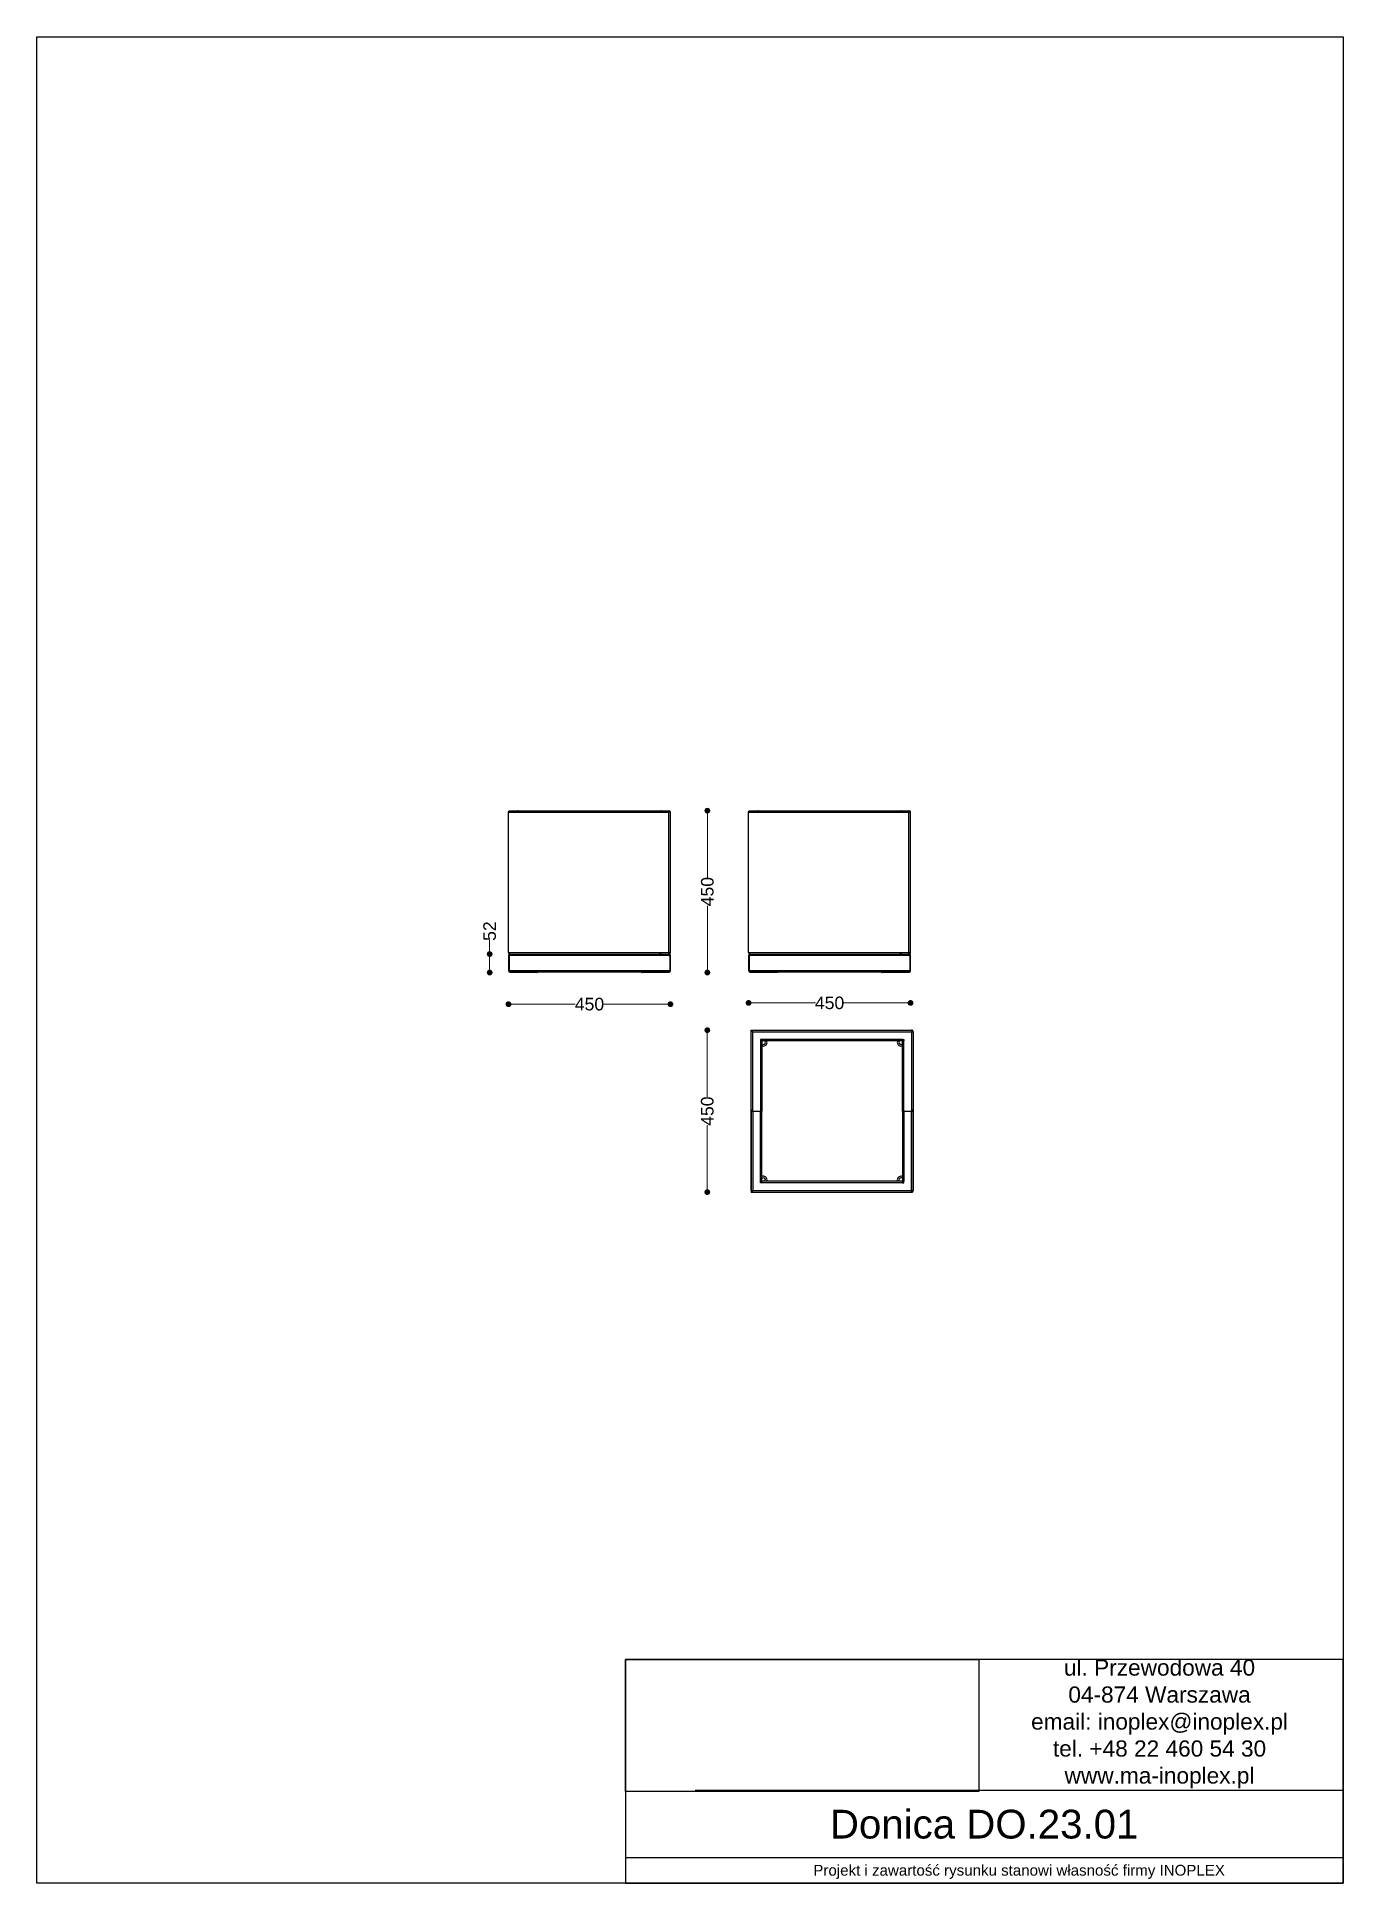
# Model space of a CAD drawing. Header units: millimetres. Extents: x 10366 to 13995, y 24552 to 29685.
import ezdxf

# ---------------------------------------------------------------- set-up
doc = ezdxf.new("R2010")
doc.units = ezdxf.units.MM
doc.header["$LTSCALE"] = 3
doc.layers.add('Default', color=7, linetype='Continuous')
doc.styles.get("Standard").update_dxf_attribs({"font": 'arial.ttf'})
doc.dimstyles.new('MATEUSZ', dxfattribs={"dimtxt": 35, "dimasz": 16, "dimexe": 0.18, "dimexo": 0.0625, "dimgap": 0.09, "dimtad": 0, "dimdec": 0, "dimdsep": 46, "dimtxsty": 'Standard', "dimblk": 'DOT', "dimcen": 0.09, "dimse1": 1, "dimse2": 1, "dimadec": 0, "dimazin": 0, "dimtfac": 1, "dimtdec": 0, "dimtofl": 0, "dimtmove": 0, "dimatfit": 3, "dimfxl": 1, "dimtolj": 1, "dimtzin": 0, "dimlwd": 9, "dimlwe": 9, "dimarcsym": 0})
picture_1 = doc.add_image_def('image1.jpg', size_in_pixel=(1896, 709))

# ---------------------------------------------------------------- blocks, each defined once
blk = doc.blocks.new('_Dot')
at = {"color": 0, "linetype": 'ByBlock', "lineweight": -2}
blk.add_line((-0.5, 0), (-1, 0), dxfattribs=at)
at = {"color": 0, "linetype": 'ByBlock', "const_width": 0.5}
blk.add_lwpolyline([(-0.25, 0, 1), (0.25, 0, 1)], format="xyb", close=True, dxfattribs=at)
blk = doc.blocks.new('*D29')
at = {"color": 0, "lineweight": 9, "transparency": 16777216}
for p, q in [((11692.3, 26995.7), (11861.9, 26995.7)), ((12110.3, 26995.7), (11940.7, 26995.7))]:
    blk.add_line(p, q, dxfattribs=at)
at = {"layer": 'Defpoints', "color": 0, "transparency": 16777216}
for p in [(11676.3, 27131), (12126.3, 27131), (12126.3, 26995.7)]:
    blk.add_point(p, dxfattribs=at)
at = {"color": 0, "lineweight": 9, "transparency": 16777216, "xscale": 16, "yscale": 16, "zscale": 16, "rotation": 180}
blk.add_blockref('_Dot', (11676.3, 26995.7), dxfattribs=at)
at = {"color": 0, "lineweight": 9, "transparency": 16777216, "xscale": 16, "yscale": 16, "zscale": 16}
blk.add_blockref('_Dot', (12126.3, 26995.7), dxfattribs=at)
at = {"color": 0, "transparency": 16777216, "insert": (11901.3, 26995.7), "char_height": 35, "attachment_point": 5}
blk.add_mtext('\\A1;450', dxfattribs=at)
blk = doc.blocks.new('*D30')
at = {"color": 0, "lineweight": 9, "transparency": 16777216}
for p, q in [((12228.8, 27517.6), (12228.8, 27348)), ((12228.8, 27099.6), (12228.8, 27269.2))]:
    blk.add_line(p, q, dxfattribs=at)
at = {"layer": 'Defpoints', "color": 0, "transparency": 16777216}
for p in [(12121.8, 27533.6), (12228.8, 27533.6), (12121, 27083.6)]:
    blk.add_point(p, dxfattribs=at)
at = {"color": 0, "lineweight": 9, "transparency": 16777216, "xscale": 16, "yscale": 16, "zscale": 16}
for p, rotation in [((12228.8, 27533.6), 90), ((12228.8, 27083.6), 270)]:
    blk.add_blockref('_Dot', p, dxfattribs=dict(at, rotation=rotation))
at = {"color": 0, "transparency": 16777216, "insert": (12228.8, 27308.6), "char_height": 35, "attachment_point": 5, "rotation": 90}
blk.add_mtext('\\A1;450', dxfattribs=at)
blk = doc.blocks.new('*D31')
at = {"color": 0, "lineweight": 9, "transparency": 16777216}
for p, q in [((12359.4, 26999.2), (12529, 26999.2)), ((12777.4, 26999.2), (12607.8, 26999.2))]:
    blk.add_line(p, q, dxfattribs=at)
at = {"layer": 'Defpoints', "color": 0, "transparency": 16777216}
for p in [(12343.4, 27089.2), (12793.4, 27089.2), (12793.4, 26999.2)]:
    blk.add_point(p, dxfattribs=at)
at = {"color": 0, "lineweight": 9, "transparency": 16777216, "xscale": 16, "yscale": 16, "zscale": 16, "rotation": 180}
blk.add_blockref('_Dot', (12343.4, 26999.2), dxfattribs=at)
at = {"color": 0, "lineweight": 9, "transparency": 16777216, "xscale": 16, "yscale": 16, "zscale": 16}
blk.add_blockref('_Dot', (12793.4, 26999.2), dxfattribs=at)
at = {"color": 0, "transparency": 16777216, "insert": (12568.4, 26999.2), "char_height": 35, "attachment_point": 5}
blk.add_mtext('\\A1;450', dxfattribs=at)
blk = doc.blocks.new('*D32')
at = {"color": 0, "lineweight": 9, "transparency": 16777216}
for p, q in [((12228.7, 26907.4), (12228.7, 26737.8)), ((12228.7, 26489.4), (12228.7, 26659))]:
    blk.add_line(p, q, dxfattribs=at)
at = {"layer": 'Defpoints', "color": 0, "transparency": 16777216}
for p in [(12350.6, 26923.4), (12228.7, 26473.4), (12350.6, 26473.4)]:
    blk.add_point(p, dxfattribs=at)
at = {"color": 0, "lineweight": 9, "transparency": 16777216, "xscale": 16, "yscale": 16, "zscale": 16}
for p, rotation in [((12228.7, 26923.4), 90), ((12228.7, 26473.4), 270)]:
    blk.add_blockref('_Dot', p, dxfattribs=dict(at, rotation=rotation))
at = {"color": 0, "transparency": 16777216, "insert": (12228.7, 26698.4), "char_height": 35, "attachment_point": 5, "rotation": 90}
blk.add_mtext('\\A1;450', dxfattribs=at)
blk = doc.blocks.new('*D33')
at = {"color": 0, "lineweight": 9, "transparency": 16777216}
for p, q in [((11624, 27135.1), (11624, 27173.8)), ((11624, 27099.6), (11624, 27119.1))]:
    blk.add_line(p, q, dxfattribs=at)
at = {"layer": 'Defpoints', "color": 0, "transparency": 16777216}
for p in [(11624, 27135.1), (11680.5, 27135.1), (11681.3, 27083.6)]:
    blk.add_point(p, dxfattribs=at)
at = {"color": 0, "lineweight": 9, "transparency": 16777216, "xscale": 16, "yscale": 16, "zscale": 16}
for p, rotation in [((11624, 27135.1), 90), ((11624, 27083.6), 270)]:
    blk.add_blockref('_Dot', p, dxfattribs=dict(at, rotation=rotation))
at = {"color": 0, "transparency": 16777216, "insert": (11624, 27198.8), "char_height": 35, "attachment_point": 5, "rotation": 90}
blk.add_mtext('\\A1;52', dxfattribs=at)

msp = doc.modelspace()

# ---------------------------------------------------------------- linework, layer by layer
for p, q in [((13995, 24809.6), (12194.9, 24809.6)), ((13994.7, 24623), (12001.1, 24623))]:
    msp.add_line(p, q)
for points in [[(10366.2, 24552.5), (10366.2, 29684.6), (13995, 29684.6), (13995, 24552.5)], [(12001.1, 24552.5), (13995, 24552.5), (13995, 25174.2), (12001.1, 25174.2)]]:
    msp.add_lwpolyline(points, close=True)
at = {"layer": 'Default'}
for p, q in [((11676.3, 27139.6), (11676.3, 27529.1)), ((11676.3, 27529.1), (12121.8, 27529.1)), ((11680.8, 27533.6), (12121.8, 27533.6)), ((12121.8, 27139.6), (12121.8, 27529.1)), ((12126.3, 27139.6), (12126.3, 27529.1)), ((12343.4, 27139.6), (12343.4, 27529.1)), ((12343.4, 27529.1), (12788.9, 27529.1)), ((12347.9, 27533.6), (12788.9, 27533.6)), ((12788.9, 27139.6), (12788.9, 27529.1)), ((12793.4, 27139.6), (12793.4, 27529.1)), ((11676.3, 27139.6), (12121.8, 27139.6)), ((11677.8, 27131), (11676.3, 27131)), ((11676.3, 27131), (11676.3, 27089.2)), ((11677.8, 27131), (11677.8, 27089.2)), ((11678, 27131), (11680.5, 27131)), ((11678, 27089.2), (11678, 27131)), ((11680.5, 27135.1), (12096, 27135.1)), ((12122.2, 27131), (11680.5, 27131)), ((12096, 27135.1), (12101.7, 27135.1)), ((12101.7, 27135.1), (12122.2, 27135.1)), ((12122.2, 27131), (12124.6, 27131)), ((12124.6, 27131), (12124.6, 27089.2)), ((12124.8, 27131), (12126.3, 27131)), ((12124.8, 27131), (12124.8, 27089.2)), ((12126.3, 27089.2), (12126.3, 27131)), ((12343.4, 27139.6), (12788.9, 27139.6)), ((12344.9, 27131), (12343.4, 27131)), ((12343.4, 27131), (12343.4, 27089.2)), ((12344.9, 27131), (12344.9, 27089.2)), ((12345.1, 27131), (12347.5, 27131)), ((12345.1, 27089.2), (12345.1, 27131)), ((12347.5, 27135.1), (12763, 27135.1)), ((12789.3, 27131), (12347.5, 27131)), ((12763, 27135.1), (12768.7, 27135.1)), ((12768.7, 27135.1), (12789.3, 27135.1)), ((12789.3, 27131), (12791.7, 27131)), ((12791.7, 27131), (12791.7, 27089.2)), ((12791.9, 27131), (12793.4, 27131)), ((12791.9, 27131), (12791.9, 27089.2)), ((12793.4, 27089.2), (12793.4, 27131)), ((11676.3, 27089.2), (11677.8, 27089.2)), ((11678, 27089.2), (12124.6, 27089.2)), ((11680.5, 27085.1), (11682.4, 27085.1)), ((11682.5, 27085.1), (11680.7, 27085.1)), ((12122, 27085.1), (11680.7, 27085.1)), ((11681.3, 27085.1), (11681.3, 27083.6)), ((11684.3, 27085.1), (11684.3, 27083.6)), ((11754.1, 27083.6), (11684.3, 27083.6)), ((11754.1, 27085.1), (11754.1, 27083.6)), ((11757.1, 27085.1), (11757.1, 27083.6)), ((12045.6, 27083.6), (12045.6, 27085.1)), ((12048.6, 27085.1), (12048.6, 27083.6)), ((12118.3, 27083.6), (12048.6, 27083.6)), ((12118.3, 27085.1), (12118.3, 27083.6)), ((12122, 27085.1), (12120, 27085.1)), ((12120.4, 27085.1), (12122.2, 27085.1)), ((12121.3, 27085.1), (12121.3, 27083.6)), ((12124.8, 27089.2), (12126.3, 27089.2)), ((12343.4, 27089.2), (12344.9, 27089.2)), ((12345.1, 27089.2), (12791.7, 27089.2)), ((12347.5, 27085.1), (12349.5, 27085.1)), ((12349.6, 27085.1), (12347.7, 27085.1)), ((12789, 27085.1), (12347.7, 27085.1)), ((12348.4, 27085.1), (12348.4, 27083.6)), ((12351.4, 27085.1), (12351.4, 27083.6)), ((12421.1, 27083.6), (12351.4, 27083.6)), ((12421.1, 27085.1), (12421.1, 27083.6)), ((12424.1, 27085.1), (12424.1, 27083.6)), ((12712.6, 27083.6), (12712.6, 27085.1)), ((12715.6, 27085.1), (12715.6, 27083.6)), ((12785.4, 27083.6), (12715.6, 27083.6)), ((12785.4, 27085.1), (12785.4, 27083.6)), ((12789, 27085.1), (12787, 27085.1)), ((12787.4, 27085.1), (12789.3, 27085.1)), ((12788.4, 27085.1), (12788.4, 27083.6)), ((12791.9, 27089.2), (12793.4, 27089.2)), ((12350.6, 26923.4), (12796.1, 26923.4)), ((12350.6, 26702.9), (12350.6, 26923.4)), ((12350.6, 26477.6), (12350.6, 26919.3)), ((12355.1, 26698.4), (12355.1, 26918.9)), ((12355.1, 26918.9), (12796.1, 26918.9)), ((12380.6, 26897.9), (12376.1, 26897.9)), ((12376.1, 26897.9), (12376.1, 26893.4)), ((12376.1, 26893.4), (12376.1, 26698.4)), ((12770.6, 26897.9), (12380.6, 26897.9)), ((12380.6, 26893.4), (12380.6, 26698.4)), ((12770.6, 26893.4), (12380.6, 26893.4)), ((12770.6, 26897.9), (12775.1, 26897.9)), ((12770.6, 26698.4), (12770.6, 26893.4)), ((12775.1, 26897.9), (12775.1, 26893.4)), ((12775.1, 26698.4), (12775.1, 26893.4)), ((12796.1, 26918.9), (12796.1, 26698.4)), ((12798.9, 26923.4), (12796.4, 26923.4)), ((12798.9, 26921.9), (12798.9, 26923.4)), ((12799.1, 26921.7), (12800.6, 26921.7)), ((12800.6, 26919.3), (12800.6, 26921.7)), ((12800.6, 26919.3), (12800.6, 26477.6)), ((12800.6, 26918.9), (12800.6, 26702.9)), ((12350.6, 26693.9), (12350.6, 26473.4)), ((12355.1, 26698.4), (12376.1, 26698.4)), ((12355.1, 26698.4), (12376.1, 26698.4)), ((12355.1, 26698.4), (12355.1, 26477.9)), ((12376.1, 26503.4), (12376.1, 26698.4)), ((12380.6, 26503.4), (12380.6, 26698.4)), ((12770.6, 26698.4), (12770.6, 26503.4)), ((12775.1, 26698.4), (12796.1, 26698.4)), ((12775.1, 26698.4), (12775.1, 26503.4)), ((12775.1, 26698.4), (12796.1, 26698.4)), ((12796.1, 26477.9), (12796.1, 26698.4)), ((12800.6, 26477.9), (12800.6, 26693.9)), ((12376.1, 26498.9), (12376.1, 26503.4)), ((12380.6, 26498.9), (12376.1, 26498.9)), ((12770.6, 26503.4), (12380.6, 26503.4)), ((12770.6, 26498.9), (12380.6, 26498.9)), ((12770.6, 26498.9), (12775.1, 26498.9)), ((12775.1, 26498.9), (12775.1, 26503.4)), ((12350.6, 26473.4), (12796.1, 26473.4)), ((12355.1, 26477.9), (12796.1, 26477.9)), ((12796.4, 26473.4), (12798.9, 26473.4)), ((12798.9, 26474.9), (12798.9, 26473.4)), ((12799.1, 26475.1), (12800.6, 26475.1)), ((12800.6, 26475.1), (12800.6, 26477.6))]:
    msp.add_line(p, q, dxfattribs=at)
for points in [[(11676.3, 27529.1, 0), (11676.4, 27529.7, 0), (11676.5, 27530.2, 0), (11676.6, 27530.7, 0), (11676.8, 27531.2, 0), (11677.1, 27531.6, 0), (11677.3, 27532, 0), (11677.6, 27532.3, 0), (11677.9, 27532.6, 0), (11678.3, 27532.8, 0), (11678.6, 27533, 0), (11679.3, 27533.4, 0), (11680.1, 27533.6, 0), (11680.8, 27533.6, 0)], [(12121.8, 27529.1, 0), (12121.8, 27533.6, 0)], [(12126.3, 27529.1, 0), (12126.3, 27529.1, 0), (12126.3, 27529.1, 0), (12126.3, 27529.1, 0), (12126.3, 27529.1, 0), (12126.3, 27529.1, 0), (12126.3, 27529.1, 0), (12126.3, 27529.1, 0), (12126.3, 27529.1, 0), (12126.3, 27529.1, 0), (12126.3, 27529.1, 0), (12126.3, 27529.1, 0), (12126.3, 27529.1, 0), (12126.3, 27529.1, 0), (12126.3, 27529.1, 0), (12126.2, 27529.1, 0), (12125.8, 27529.1, 0), (12121.8, 27529.1, 0)], [(12343.4, 27529.1, 0), (12343.4, 27529.7, 0), (12343.5, 27530.2, 0), (12343.7, 27530.7, 0), (12343.9, 27531.2, 0), (12344.1, 27531.6, 0), (12344.4, 27532, 0), (12344.7, 27532.3, 0), (12345, 27532.6, 0), (12345.3, 27532.8, 0), (12345.7, 27533, 0), (12346.4, 27533.4, 0), (12347.1, 27533.6, 0), (12347.9, 27533.6, 0)], [(12788.9, 27529.1, 0), (12788.9, 27533.6, 0)], [(12793.4, 27529.1, 0), (12793.4, 27529.1, 0), (12793.4, 27529.1, 0), (12793.4, 27529.1, 0), (12793.4, 27529.1, 0), (12793.4, 27529.1, 0), (12793.4, 27529.1, 0), (12793.4, 27529.1, 0), (12793.4, 27529.1, 0), (12793.4, 27529.1, 0), (12793.4, 27529.1, 0), (12793.4, 27529.1, 0), (12793.4, 27529.1, 0), (12793.4, 27529.1, 0), (12793.4, 27529.1, 0), (12793.3, 27529.1, 0), (12792.8, 27529.1, 0), (12788.9, 27529.1, 0)], [(11676.3, 27139.6, 0), (11676.4, 27139.1, 0), (11676.5, 27138.5, 0), (11676.6, 27138, 0), (11676.8, 27137.6, 0), (11677.1, 27137.1, 0), (11677.3, 27136.8, 0), (11677.6, 27136.4, 0), (11677.9, 27136.2, 0), (11678.3, 27135.9, 0), (11678.6, 27135.7, 0), (11679.3, 27135.4, 0), (11680.1, 27135.2, 0), (11680.8, 27135.1, 0)], [(11680.5, 27131, 0), (11680.5, 27135.1, 0)], [(12096, 27135.1, 0), (12101.7, 27135.1, 0)], [(12101.7, 27135.1, 0), (12096, 27135.1, 0)], [(12121.8, 27139.6, 0), (12126.3, 27139.6, 0)], [(12121.8, 27135.1, 0), (12121.8, 27135.1, 0), (12121.8, 27135.1, 0), (12121.8, 27135.1, 0), (12121.8, 27135.1, 0), (12121.8, 27135.1, 0), (12121.8, 27135.1, 0), (12121.8, 27135.1, 0), (12121.8, 27135.1, 0), (12121.8, 27135.1, 0), (12121.8, 27135.1, 0), (12121.8, 27135.1, 0), (12121.8, 27135.1, 0), (12121.8, 27135.1, 0), (12121.8, 27135.1, 0), (12121.8, 27135.2, 0), (12121.8, 27135.7, 0), (12121.8, 27139.6, 0)], [(12122.2, 27135.1, 0), (12122.2, 27135.1, 0), (12122.2, 27135.1, 0), (12122.2, 27135.1, 0), (12122.2, 27135.1, 0), (12122.2, 27135.1, 0), (12122.2, 27135.1, 0), (12122.2, 27135.1, 0), (12122.2, 27135.1, 0), (12122.2, 27135.1, 0), (12122.2, 27135.1, 0), (12122.2, 27135.1, 0), (12122.2, 27135.1, 0), (12122.2, 27135.1, 0), (12122.2, 27135.1, 0), (12122.2, 27135, 0), (12122.2, 27134.6, 0), (12122.2, 27131, 0)], [(12343.4, 27139.6, 0), (12343.4, 27139.1, 0), (12343.5, 27138.5, 0), (12343.7, 27138, 0), (12343.9, 27137.6, 0), (12344.1, 27137.1, 0), (12344.4, 27136.8, 0), (12344.7, 27136.4, 0), (12345, 27136.2, 0), (12345.3, 27135.9, 0), (12345.7, 27135.7, 0), (12346.4, 27135.4, 0), (12347.1, 27135.2, 0), (12347.9, 27135.1, 0)], [(12347.5, 27131, 0), (12347.5, 27135.1, 0)], [(12763, 27135.1, 0), (12768.7, 27135.1, 0)], [(12768.7, 27135.1, 0), (12763, 27135.1, 0)], [(12788.9, 27139.6, 0), (12793.4, 27139.6, 0)], [(12788.9, 27135.1, 0), (12788.9, 27135.1, 0), (12788.9, 27135.1, 0), (12788.9, 27135.1, 0), (12788.9, 27135.1, 0), (12788.9, 27135.1, 0), (12788.9, 27135.1, 0), (12788.9, 27135.1, 0), (12788.9, 27135.1, 0), (12788.9, 27135.1, 0), (12788.9, 27135.1, 0), (12788.9, 27135.1, 0), (12788.9, 27135.1, 0), (12788.9, 27135.1, 0), (12788.9, 27135.1, 0), (12788.9, 27135.2, 0), (12788.9, 27135.7, 0), (12788.9, 27139.6, 0)], [(12789.3, 27135.1, 0), (12789.3, 27135.1, 0), (12789.3, 27135.1, 0), (12789.3, 27135.1, 0), (12789.3, 27135.1, 0), (12789.3, 27135.1, 0), (12789.3, 27135.1, 0), (12789.3, 27135.1, 0), (12789.3, 27135.1, 0), (12789.3, 27135.1, 0), (12789.3, 27135.1, 0), (12789.3, 27135.1, 0), (12789.3, 27135.1, 0), (12789.3, 27135.1, 0), (12789.3, 27135.1, 0), (12789.3, 27135, 0), (12789.3, 27134.6, 0), (12789.3, 27131, 0)], [(11676.3, 27089.2, 0), (11676.3, 27088.8, 0), (11676.4, 27088.4, 0), (11676.5, 27088, 0), (11676.6, 27087.7, 0), (11676.8, 27087.3, 0), (11677, 27087, 0), (11677.3, 27086.6, 0), (11677.5, 27086.3, 0), (11677.8, 27086.1, 0), (11678.2, 27085.8, 0), (11678.5, 27085.6, 0), (11678.9, 27085.4, 0), (11679.3, 27085.3, 0), (11679.6, 27085.2, 0), (11680, 27085.1, 0), (11680.5, 27085.1, 0)], [(11680.7, 27085.1, 0), (11680.4, 27085.1, 0), (11680.2, 27085.2, 0), (11679.9, 27085.3, 0), (11679.7, 27085.4, 0), (11679.4, 27085.6, 0), (11679.2, 27085.8, 0), (11679, 27086.1, 0), (11678.8, 27086.3, 0), (11678.6, 27086.6, 0), (11678.3, 27087.3, 0), (11678.1, 27088, 0), (11678.1, 27088.6, 0), (11678, 27089.2, 0)], [(11684.3, 27083.6, 0), (11681.3, 27083.6, 0)], [(11756.2, 27083.6, 0), (11757, 27083.6, 0), (11757.1, 27083.6, 0), (11757.1, 27083.6, 0), (11757.1, 27083.6, 0), (11757.1, 27083.6, 0), (11757.1, 27083.6, 0), (11757.1, 27083.6, 0), (11757.1, 27083.6, 0), (11757.1, 27083.6, 0), (11757.1, 27083.6, 0), (11757.1, 27083.6, 0), (11757.1, 27083.6, 0), (11757.1, 27083.6, 0), (11757.1, 27083.6, 0), (11757.1, 27083.6, 0), (11757.1, 27083.6, 0), (11757.1, 27083.6, 0), (11757.1, 27083.6, 0), (11757.1, 27083.6, 0), (11757.1, 27083.6, 0), (11757, 27083.6, 0), (11756.6, 27083.6, 0), (11754.1, 27083.6, 0)], [(12048.6, 27083.6, 0), (12045.8, 27083.6, 0), (12045.6, 27083.6, 0), (12045.6, 27083.6, 0), (12045.6, 27083.6, 0), (12045.6, 27083.6, 0), (12045.6, 27083.6, 0), (12045.6, 27083.6, 0), (12045.6, 27083.6, 0), (12045.6, 27083.6, 0), (12045.6, 27083.6, 0), (12045.6, 27083.6, 0), (12045.6, 27083.6, 0), (12045.6, 27083.6, 0), (12045.6, 27083.6, 0), (12045.6, 27083.6, 0), (12045.6, 27083.6, 0), (12045.6, 27083.6, 0), (12045.6, 27083.6, 0), (12045.6, 27083.6, 0), (12045.6, 27083.6, 0), (12045.6, 27083.6, 0), (12045.7, 27083.6, 0), (12046.4, 27083.6, 0)], [(12121.3, 27083.6, 0), (12121.3, 27083.6, 0), (12121.3, 27083.6, 0), (12121.3, 27083.6, 0), (12121.3, 27083.6, 0), (12121.3, 27083.6, 0), (12121.3, 27083.6, 0), (12121.3, 27083.6, 0), (12121.3, 27083.6, 0), (12121.3, 27083.6, 0), (12121.3, 27083.6, 0), (12121.3, 27083.6, 0), (12121.3, 27083.6, 0), (12121.3, 27083.6, 0), (12121.3, 27083.6, 0), (12121.2, 27083.6, 0), (12121, 27083.6, 0), (12118.3, 27083.6, 0)], [(12124.6, 27089.2, 0), (12124.6, 27088.4, 0), (12124.4, 27087.7, 0), (12124.2, 27087, 0), (12123.8, 27086.3, 0), (12123.6, 27086.1, 0), (12123.4, 27085.8, 0), (12123.2, 27085.6, 0), (12123, 27085.4, 0), (12122.7, 27085.3, 0), (12122.5, 27085.2, 0), (12122.2, 27085.1, 0), (12122, 27085.1, 0)], [(12122, 27085.1, 0), (12122.2, 27085.1, 0), (12122.4, 27085.2, 0), (12122.5, 27085.2, 0), (12122.7, 27085.3, 0)], [(12122.2, 27085.1, 0), (12122.6, 27085.1, 0), (12123, 27085.2, 0), (12123.4, 27085.3, 0), (12123.8, 27085.4, 0), (12124.1, 27085.6, 0), (12124.5, 27085.8, 0), (12124.8, 27086.1, 0), (12125.1, 27086.3, 0), (12125.4, 27086.6, 0), (12125.6, 27087, 0), (12125.8, 27087.3, 0), (12126, 27087.7, 0), (12126.1, 27088, 0), (12126.2, 27088.4, 0), (12126.3, 27088.8, 0), (12126.3, 27089.2, 0)], [(12124.5, 27088.2, 0), (12124.6, 27089.2, 0)], [(12343.4, 27089.2, 0), (12343.4, 27088.8, 0), (12343.5, 27088.4, 0), (12343.6, 27088, 0), (12343.7, 27087.7, 0), (12343.9, 27087.3, 0), (12344.1, 27087, 0), (12344.3, 27086.6, 0), (12344.6, 27086.3, 0), (12344.9, 27086.1, 0), (12345.2, 27085.8, 0), (12345.6, 27085.6, 0), (12345.9, 27085.4, 0), (12346.3, 27085.3, 0), (12346.7, 27085.2, 0), (12347.1, 27085.1, 0), (12347.5, 27085.1, 0)], [(12347.7, 27085.1, 0), (12347.5, 27085.1, 0), (12347.2, 27085.2, 0), (12347, 27085.3, 0), (12346.7, 27085.4, 0), (12346.5, 27085.6, 0), (12346.3, 27085.8, 0), (12346.1, 27086.1, 0), (12345.9, 27086.3, 0), (12345.7, 27086.6, 0), (12345.4, 27087.3, 0), (12345.2, 27088, 0), (12345.1, 27088.6, 0), (12345.1, 27089.2, 0)], [(12351.4, 27083.6, 0), (12348.4, 27083.6, 0)], [(12423.3, 27083.6, 0), (12424.1, 27083.6, 0), (12424.1, 27083.6, 0), (12424.1, 27083.6, 0), (12424.1, 27083.6, 0), (12424.1, 27083.6, 0), (12424.1, 27083.6, 0), (12424.1, 27083.6, 0), (12424.1, 27083.6, 0), (12424.1, 27083.6, 0), (12424.1, 27083.6, 0), (12424.1, 27083.6, 0), (12424.1, 27083.6, 0), (12424.1, 27083.6, 0), (12424.1, 27083.6, 0), (12424.1, 27083.6, 0), (12424.1, 27083.6, 0), (12424.1, 27083.6, 0), (12424.1, 27083.6, 0), (12424.1, 27083.6, 0), (12424.1, 27083.6, 0), (12424.1, 27083.6, 0), (12423.7, 27083.6, 0), (12421.1, 27083.6, 0)], [(12715.6, 27083.6, 0), (12712.9, 27083.6, 0), (12712.6, 27083.6, 0), (12712.6, 27083.6, 0), (12712.6, 27083.6, 0), (12712.6, 27083.6, 0), (12712.6, 27083.6, 0), (12712.6, 27083.6, 0), (12712.6, 27083.6, 0), (12712.6, 27083.6, 0), (12712.6, 27083.6, 0), (12712.6, 27083.6, 0), (12712.6, 27083.6, 0), (12712.6, 27083.6, 0), (12712.6, 27083.6, 0), (12712.6, 27083.6, 0), (12712.6, 27083.6, 0), (12712.6, 27083.6, 0), (12712.6, 27083.6, 0), (12712.6, 27083.6, 0), (12712.6, 27083.6, 0), (12712.6, 27083.6, 0), (12712.8, 27083.6, 0), (12713.5, 27083.6, 0)], [(12788.4, 27083.6, 0), (12788.4, 27083.6, 0), (12788.4, 27083.6, 0), (12788.4, 27083.6, 0), (12788.4, 27083.6, 0), (12788.4, 27083.6, 0), (12788.4, 27083.6, 0), (12788.4, 27083.6, 0), (12788.4, 27083.6, 0), (12788.4, 27083.6, 0), (12788.4, 27083.6, 0), (12788.4, 27083.6, 0), (12788.4, 27083.6, 0), (12788.4, 27083.6, 0), (12788.4, 27083.6, 0), (12788.3, 27083.6, 0), (12788, 27083.6, 0), (12785.4, 27083.6, 0)], [(12791.7, 27089.2, 0), (12791.6, 27088.4, 0), (12791.5, 27087.7, 0), (12791.2, 27087, 0), (12790.9, 27086.3, 0), (12790.7, 27086.1, 0), (12790.5, 27085.8, 0), (12790.3, 27085.6, 0), (12790, 27085.4, 0), (12789.8, 27085.3, 0), (12789.6, 27085.2, 0), (12789.3, 27085.1, 0), (12789, 27085.1, 0)], [(12789, 27085.1, 0), (12789.2, 27085.1, 0), (12789.4, 27085.2, 0), (12789.6, 27085.2, 0), (12789.8, 27085.3, 0)], [(12789.3, 27085.1, 0), (12789.7, 27085.1, 0), (12790.1, 27085.2, 0), (12790.4, 27085.3, 0), (12790.8, 27085.4, 0), (12791.2, 27085.6, 0), (12791.5, 27085.8, 0), (12791.9, 27086.1, 0), (12792.2, 27086.3, 0), (12792.4, 27086.6, 0), (12792.7, 27087, 0), (12792.9, 27087.3, 0), (12793.1, 27087.7, 0), (12793.2, 27088, 0), (12793.3, 27088.4, 0), (12793.4, 27088.8, 0), (12793.4, 27089.2, 0)], [(12791.6, 27088.2, 0), (12791.7, 27089.2, 0)], [(12350.6, 26923.4, 0), (12350.6, 26923.4, 0), (12350.6, 26923.4, 0), (12350.6, 26923.4, 0), (12350.6, 26923.4, 0), (12350.6, 26923.4, 0), (12350.6, 26923.4, 0), (12350.6, 26923.4, 0), (12350.6, 26923.4, 0), (12350.6, 26923.4, 0), (12350.6, 26923.4, 0), (12350.6, 26923.4, 0), (12350.7, 26923.3, 0), (12351.9, 26922.1, 0), (12355.1, 26918.9, 0)], [(12376.1, 26893.4, 0), (12380.6, 26893.4, 0)], [(12380.6, 26893.4, 0), (12380.6, 26893.4, 0), (12380.6, 26893.4, 0), (12380.6, 26893.4, 0), (12380.6, 26893.4, 0), (12380.6, 26893.4, 0), (12380.6, 26893.4, 0), (12380.6, 26893.4, 0), (12380.6, 26893.4, 0), (12380.6, 26893.4, 0), (12380.6, 26893.4, 0), (12380.6, 26893.4, 0), (12380.6, 26893.4, 0), (12380.6, 26893.5, 0), (12380.6, 26893.6, 0), (12380.6, 26894, 0), (12380.6, 26897.9, 0)], [(12770.6, 26897.9, 0), (12770.6, 26893.4, 0)], [(12770.6, 26893.4, 0), (12770.6, 26893.4, 0), (12770.6, 26893.4, 0), (12770.6, 26893.4, 0), (12770.6, 26893.4, 0), (12770.6, 26893.4, 0), (12770.6, 26893.4, 0), (12770.6, 26893.4, 0), (12770.6, 26893.4, 0), (12770.6, 26893.4, 0), (12770.6, 26893.4, 0), (12770.6, 26893.4, 0), (12770.6, 26893.4, 0), (12770.6, 26893.4, 0), (12770.7, 26893.4, 0), (12771.1, 26893.4, 0), (12775.1, 26893.4, 0)], [(12796.1, 26923.4, 0), (12796.1, 26923.4, 0), (12796.1, 26923.4, 0), (12796.1, 26923.4, 0), (12796.1, 26923.4, 0), (12796.1, 26923.4, 0), (12796.1, 26923.4, 0), (12796.1, 26923.4, 0), (12796.1, 26923.4, 0), (12796.1, 26923.4, 0), (12796.1, 26923.4, 0), (12796.1, 26923.4, 0), (12796.1, 26923.4, 0), (12796.1, 26923.4, 0), (12796.1, 26923.4, 0), (12796.1, 26923.3, 0), (12796.1, 26922.9, 0), (12796.1, 26918.9, 0)], [(12796.1, 26918.9, 0), (12800.6, 26918.9, 0)], [(12355.1, 26698.4, 0), (12354.5, 26698.5, 0), (12354, 26698.6, 0), (12353.5, 26698.7, 0), (12353, 26698.9, 0), (12352.6, 26699.2, 0), (12352.2, 26699.4, 0), (12351.9, 26699.7, 0), (12351.6, 26700.1, 0), (12351.4, 26700.4, 0), (12351.2, 26700.7, 0), (12351, 26701.1, 0), (12350.7, 26701.8, 0), (12350.6, 26702.4, 0), (12350.6, 26702.9, 0)], [(12355.1, 26698.4, 0), (12354.5, 26698.4, 0), (12354, 26698.3, 0), (12353.5, 26698.1, 0), (12353, 26697.9, 0), (12352.6, 26697.7, 0), (12352.2, 26697.4, 0), (12351.9, 26697.1, 0), (12351.6, 26696.8, 0), (12351.4, 26696.5, 0), (12351.2, 26696.1, 0), (12351, 26695.8, 0), (12350.7, 26695.1, 0), (12350.6, 26694.5, 0), (12350.6, 26693.9, 0)], [(12380.6, 26698.4, 0), (12380.6, 26698.4, 0), (12380.6, 26698.4, 0), (12380.6, 26698.4, 0), (12380.6, 26698.4, 0), (12380.6, 26698.4, 0), (12380.6, 26698.4, 0), (12380.6, 26698.4, 0), (12380.6, 26698.4, 0), (12380.6, 26698.4, 0), (12380.6, 26698.4, 0), (12380.6, 26698.4, 0), (12380.6, 26698.4, 0), (12380.6, 26698.4, 0), (12380.5, 26698.4, 0), (12380.4, 26698.4, 0), (12380, 26698.4, 0), (12376.1, 26698.4, 0)], [(12380.6, 26698.4, 0), (12380.6, 26698.4, 0), (12380.6, 26698.4, 0), (12380.6, 26698.4, 0), (12380.6, 26698.4, 0), (12380.6, 26698.4, 0), (12380.6, 26698.4, 0), (12380.6, 26698.4, 0), (12380.6, 26698.4, 0), (12380.6, 26698.4, 0), (12380.6, 26698.4, 0), (12380.6, 26698.4, 0), (12380.6, 26698.4, 0), (12380.6, 26698.4, 0), (12380.5, 26698.4, 0), (12380.4, 26698.4, 0), (12380, 26698.4, 0), (12376.1, 26698.4, 0)], [(12775.1, 26698.4, 0), (12770.6, 26698.4, 0)], [(12775.1, 26698.4, 0), (12770.6, 26698.4, 0)], [(12796.1, 26698.4, 0), (12796.6, 26698.5, 0), (12797.2, 26698.6, 0), (12797.7, 26698.7, 0), (12798.1, 26698.9, 0), (12798.5, 26699.2, 0), (12798.9, 26699.4, 0), (12799.2, 26699.7, 0), (12799.5, 26700.1, 0), (12799.8, 26700.4, 0), (12800, 26700.7, 0), (12800.2, 26701.1, 0), (12800.4, 26701.8, 0), (12800.5, 26702.4, 0), (12800.6, 26702.9, 0)], [(12796.1, 26698.4, 0), (12796.6, 26698.4, 0), (12797.2, 26698.3, 0), (12797.7, 26698.1, 0), (12798.1, 26697.9, 0), (12798.5, 26697.7, 0), (12798.9, 26697.4, 0), (12799.2, 26697.1, 0), (12799.5, 26696.8, 0), (12799.8, 26696.5, 0), (12800, 26696.1, 0), (12800.2, 26695.8, 0), (12800.4, 26695.1, 0), (12800.5, 26694.5, 0), (12800.6, 26693.9, 0)], [(12376.1, 26503.4, 0), (12380.6, 26503.4, 0)], [(12380.6, 26503.4, 0), (12380.6, 26503.4, 0), (12380.6, 26503.4, 0), (12380.6, 26503.4, 0), (12380.6, 26503.4, 0), (12380.6, 26503.4, 0), (12380.6, 26503.4, 0), (12380.6, 26503.4, 0), (12380.6, 26503.4, 0), (12380.6, 26503.4, 0), (12380.6, 26503.4, 0), (12380.6, 26503.4, 0), (12380.6, 26503.4, 0), (12380.6, 26503.4, 0), (12380.6, 26503.3, 0), (12380.6, 26502.9, 0), (12380.6, 26498.9, 0)], [(12770.6, 26498.9, 0), (12770.6, 26503.4, 0)], [(12770.6, 26503.4, 0), (12770.6, 26503.4, 0), (12770.6, 26503.4, 0), (12770.6, 26503.4, 0), (12770.6, 26503.4, 0), (12770.6, 26503.4, 0), (12770.6, 26503.4, 0), (12770.6, 26503.4, 0), (12770.6, 26503.4, 0), (12770.6, 26503.4, 0), (12770.6, 26503.4, 0), (12770.6, 26503.4, 0), (12770.6, 26503.4, 0), (12770.6, 26503.4, 0), (12770.7, 26503.4, 0), (12771.1, 26503.4, 0), (12775.1, 26503.4, 0)], [(12350.6, 26473.4, 0), (12350.6, 26473.4, 0), (12350.6, 26473.4, 0), (12350.6, 26473.4, 0), (12350.6, 26473.4, 0), (12350.6, 26473.4, 0), (12350.6, 26473.4, 0), (12350.6, 26473.4, 0), (12350.6, 26473.4, 0), (12350.6, 26473.4, 0), (12350.6, 26473.4, 0), (12350.6, 26473.4, 0), (12350.7, 26473.6, 0), (12351.9, 26474.8, 0), (12355.1, 26477.9, 0)], [(12796.1, 26477.9, 0), (12800.6, 26477.9, 0)], [(12796.1, 26473.4, 0), (12796.1, 26473.4, 0), (12796.1, 26473.4, 0), (12796.1, 26473.4, 0), (12796.1, 26473.4, 0), (12796.1, 26473.4, 0), (12796.1, 26473.4, 0), (12796.1, 26473.4, 0), (12796.1, 26473.4, 0), (12796.1, 26473.4, 0), (12796.1, 26473.4, 0), (12796.1, 26473.4, 0), (12796.1, 26473.4, 0), (12796.1, 26473.4, 0), (12796.1, 26473.5, 0), (12796.1, 26473.6, 0), (12796.1, 26474, 0), (12796.1, 26477.9, 0)]]:
    msp.add_polyline3d(points, dxfattribs=at)
for centre, radius, start, end in [((11701.8, 27529.1), 4.49, 74.881, 90), ((12100.8, 27529.1), 4.49, 90, 104.6614), ((12121.8, 27529.1), 4.49, 0, 90), ((12368.9, 27529.1), 4.49, 74.881, 90), ((12767.9, 27529.1), 4.49, 90, 104.6614), ((12788.9, 27529.1), 4.49, 0, 90), ((11680.5, 27131), 4.13, 90, 180), ((11680.5, 27131), 2.63, 90, 180), ((12121.8, 27139.6), 4.49, 270, 0), ((12122.2, 27131), 4.13, 0, 90), ((12122.2, 27131), 2.63, 360, 90), ((12347.5, 27131), 4.13, 90, 180), ((12347.5, 27131), 2.63, 90, 180), ((12788.9, 27139.6), 4.49, 270, 0), ((12789.3, 27131), 4.13, 0, 90), ((12789.3, 27131), 2.63, 360, 90), ((11680.5, 27089.2), 2.63, 180, 220.8359), ((11680.7, 27089.2), 2.63, 180, 190.8622), ((11680.7, 27089.2), 2.63, 180, 200.1472), ((12122.2, 27089.2), 2.63, 319.1714, 0), ((12122, 27089.2), 2.63, 339.8528, 0), ((12122, 27089.2), 2.63, 349.1378, 0), ((12347.5, 27089.2), 2.63, 180, 220.8359), ((12347.7, 27089.2), 2.63, 180, 190.8622), ((12347.7, 27089.2), 2.63, 180, 200.1472), ((12789.3, 27089.2), 2.63, 319.1714, 0), ((12789, 27089.2), 2.63, 339.8528, 0), ((12789, 27089.2), 2.63, 349.1378, 0), ((12384.6, 26889.4), 10, 121.8969, 148.1031), ((12384.6, 26889.4), 10, 121.8969, 148.1031), ((12384.6, 26889.4), 10, 270, 23.5782), ((12384.6, 26889.4), 10, 270, 23.5782), ((12384.6, 26889.4), 5.5, 0, 46.6582), ((12766.6, 26889.4), 10, 156.4218, 180), ((12766.6, 26889.4), 5.5, 133.3418, 270), ((12766.6, 26889.4), 10, 31.8969, 58.1031), ((12766.6, 26889.4), 10, 31.8969, 58.1031), ((12796.1, 26918.9), 4.49, 0, 90), ((12384.6, 26889.4), 5.5, 223.3418, 0), ((12384.6, 26889.4), 10, 246.4218, 270), ((12766.6, 26889.4), 10, 180, 293.5782), ((12766.6, 26889.4), 5.5, 270, 316.6582), ((12355.1, 26702.9), 4.49, 180, 270), ((12355.1, 26693.9), 4.49, 90, 180), ((12796.1, 26702.9), 4.49, 270, 0), ((12796.1, 26693.9), 4.49, 0, 90), ((12384.6, 26507.4), 10, 211.8969, 238.1031), ((12384.6, 26507.4), 10, 211.8969, 238.1031), ((12384.6, 26507.4), 10, 0, 113.5782), ((12384.6, 26507.4), 5.5, 90, 136.6582), ((12384.6, 26507.4), 5.5, 313.3418, 90), ((12384.6, 26507.4), 10, 336.4218, 0), ((12766.6, 26507.4), 10, 90, 203.5782), ((12766.6, 26507.4), 5.5, 43.3418, 180), ((12766.6, 26507.4), 5.5, 180, 226.6582), ((12766.6, 26507.4), 10, 66.4218, 90), ((12766.6, 26507.4), 10, 66.4218, 90), ((12766.6, 26507.4), 10, 301.8969, 328.1031), ((12766.6, 26507.4), 10, 301.8969, 328.1031), ((12766.6, 26507.4), 10, 301.8969, 328.1031), ((12796.1, 26477.9), 4.49, 270, 360)]:
    msp.add_arc(centre, radius, start, end, dxfattribs=at)

# ---------------------------------------------------------------- texts
at = {"attachment_point": 5}
for s, width, gutter_width, heights, insert, char_height in [('ul. Przewodowa 40\\P04-874 Warszawa\\Pemail: inoplex@inoplex.pl\\Ptel. +48 22 460 54 30\\Pwww.ma-inoplex.pl', 1019.877, 1, [432.7], (13485.1, 24994.8), 45), ('Donica DO.23.01', 1993.625, 1, [0], (12997.9, 24715.8), 80), ('\\pxqc;Projekt i zawartość rysunku stanowi własność firmy INOPLEX ', 1800.088, 12.5, [70.5], (13095, 24583.6), 30)]:
    msp.add_mtext_dynamic_manual_height_columns(s, width=width, gutter_width=gutter_width, heights=heights, dxfattribs=dict(at, insert=insert, char_height=char_height))

# ---------------------------------------------------------------- dimensions: what is measured, and where the dimension line sits
for base, p1, p2, picture, middle in [((12228.8, 27533.6), (12121, 27083.6), (12121.8, 27533.6), '*D30', (12228.8, 27308.6)), ((12228.7, 26473.4), (12350.6, 26923.4), (12350.6, 26473.4), '*D32', (12228.7, 26698.4))]:
    dim = msp.add_linear_dim(base=base, p1=p1, p2=p2, angle=90, dimstyle='MATEUSZ')
    dim.commit()
    dim.dimension.update_dxf_attribs({"geometry": picture, "text_midpoint": middle})
dim = msp.add_linear_dim(base=(11624.0473328, 27135.1148077), p1=(11681.3219439, 27083.6148077), p2=(11680.4519439, 27135.1148077), angle=90, dimstyle='MATEUSZ')
dim.commit()
dim.dimension.update_dxf_attribs({"geometry": '*D33', "text_midpoint": (11624.0473328, 27198.8200354), "dimtype": 160})
for base, p1, p2, picture, middle in [((12126.3, 26995.7), (11676.3, 27131), (12126.3, 27131), '*D29', (11901.3, 26995.7)), ((12793.4, 26999.2), (12343.4, 27089.2), (12793.4, 27089.2), '*D31', (12568.4, 26999.2))]:
    dim = msp.add_linear_dim(base=base, p1=p1, p2=p2, dimstyle='MATEUSZ')
    dim.commit()
    dim.dimension.update_dxf_attribs({"geometry": picture, "text_midpoint": middle})

# ---------------------------------------------------------------- pictures from other files: only their frames are drawn
image = msp.add_image(picture_1, insert=(12001.1, 24807.1), size_in_units=(981.6, 367.1))
image.dxf.flags = 7

doc.saveas('drawing.dxf')
